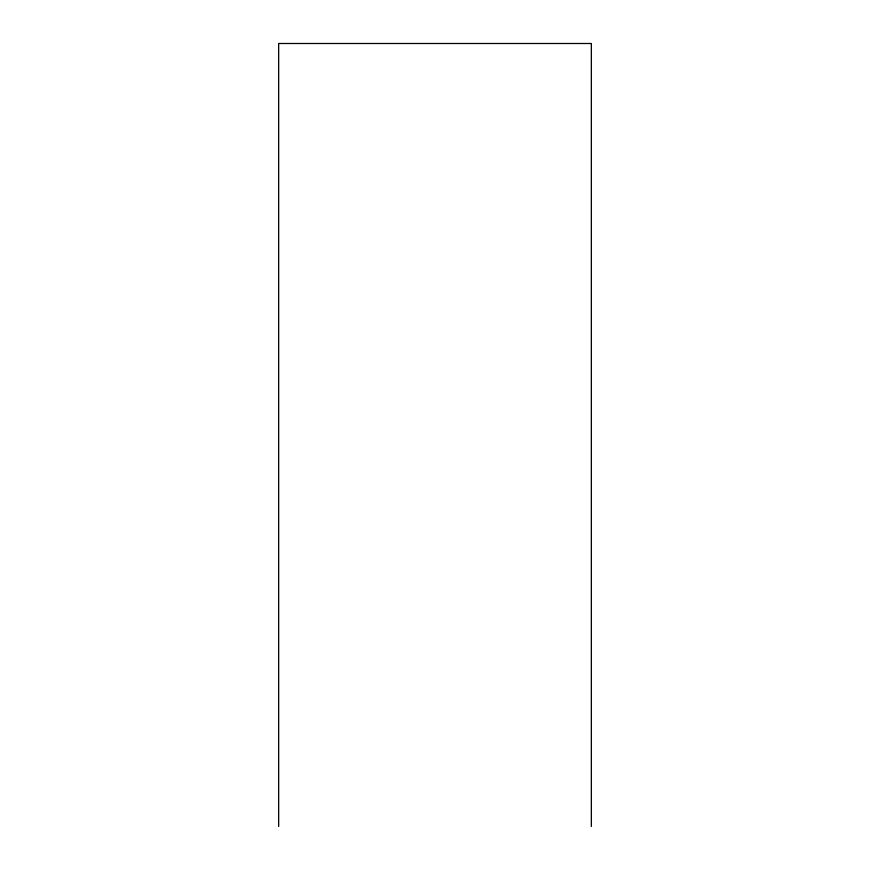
<?xml version="1.0" encoding="UTF-8"?>
<svg xmlns="http://www.w3.org/2000/svg" width="870" height="870" viewBox="0 0 870 870"><rect width="100%" height="100%" fill="white"/><g stroke="black" fill="none" stroke-linecap="round" stroke-linejoin="round"><path stroke-width="1.3" d="M591.339 826.5L591.339 43.5L278.661 43.5L278.661 826.5"/></g></svg>
